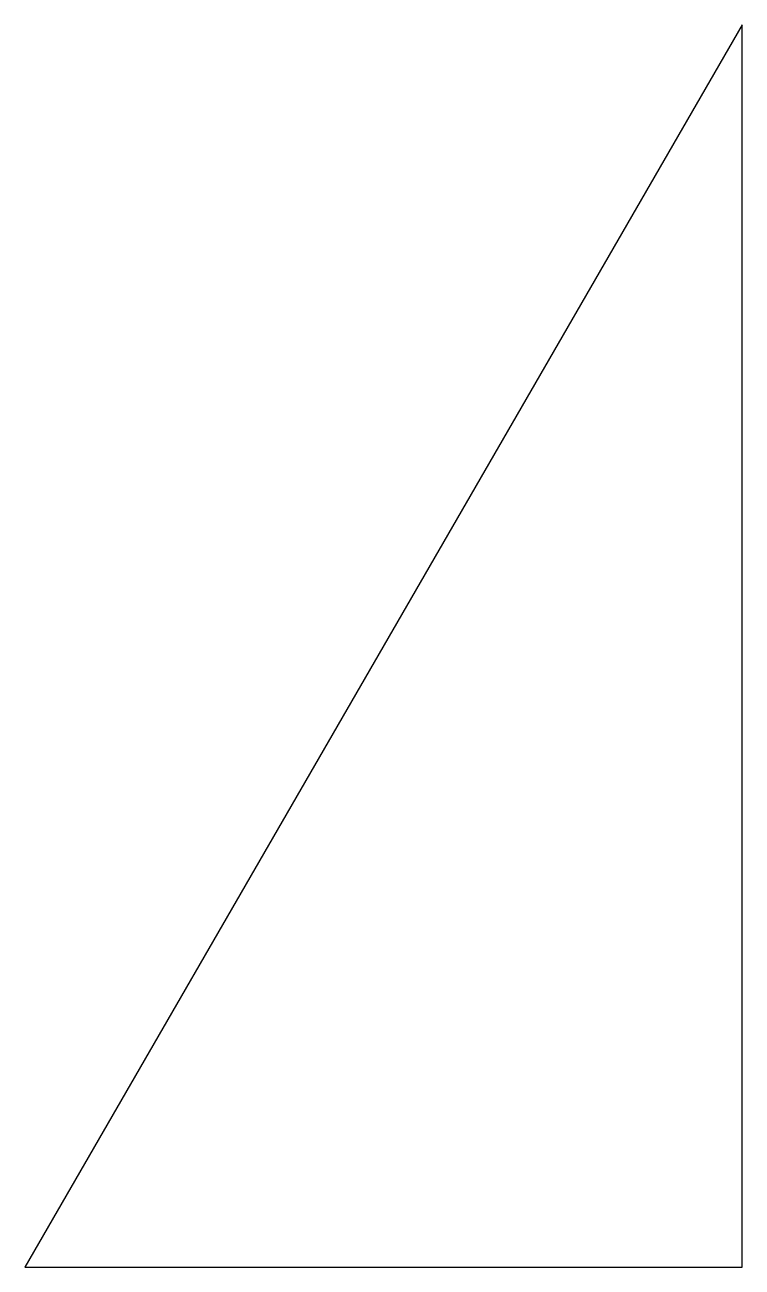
# Model space of a CAD drawing. Header units: metres. Extents: x 0 to 100, y 0 to 173.
import ezdxf

# ---------------------------------------------------------------- set-up
doc = ezdxf.new("R2010")
doc.units = ezdxf.units.M

msp = doc.modelspace()

# ---------------------------------------------------------------- linework, layer by layer
for p, q in [((100, 173.205), (0, 0)), ((100, 0), (100, 173.205)), ((0, 0), (100, 0))]:
    msp.add_line(p, q)

doc.saveas('drawing.dxf')
